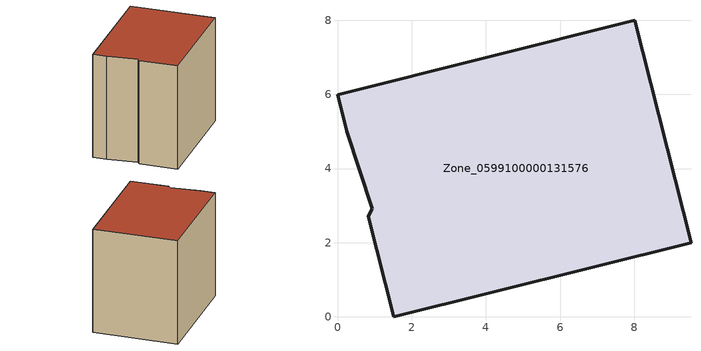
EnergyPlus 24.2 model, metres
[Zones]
Zone_0599100000131576
 floor ground (C_G): 1.52,0 0.83,2.71 0.94,2.91 0.25,5.01 0,5.99 8.01,8 9.53,2 z0
 wall outside (C_F): 1.52,0 9.53,2 8.01,8 0,5.99 0.25,5.01 0.94,2.91 0.83,2.71 1.52,0 z0:7.9
 roof outside (C_R): 0.83,2.71 1.52,0 9.53,2 8.01,8 0,5.99 0.25,5.01 0.94,2.91 z7.9
[BUILDING]
Pand.0599100000131576: North Axis=0; Terrain=City; Loads Convergence Tolerance Value=0.04; Temperature Convergence Tolerance Value=0.4; Solar Distribution=FullExterior; Maximum Number of Warmup Days=25; Minimum Number of Warmup Days=1
[Site:Location]
Rotterdam.The.Hague.AP_ZH_NLD Design_Conditions: Latitude=51.96; Longitude=4.45; Time Zone=1; Elevation=-4.5
[SITE:GROUNDTEMPERATURE:BUILDINGSURFACE]
18, 18, 18, 18, 18, 18, 18, 18, 18, 18, 18, 18
[MATERIAL] Thermal Absorptance=0.9; Solar Absorptance=0.7; Visible Absorptance=0.7
Name | Roughness | Thickness | Conductivity | Density | Specific Heat
G.TI.1946-1964 | MediumSmooth | 0.15 | 1 | 540 | 1210
F.TI.1946-1964 | Rough | 0.3 | 0.857143 | 1920 | 840
R.TI.1946-1964 | MediumRough | 0.2 | 0.277778 | 1500 | 1000
[CONSTRUCTION]
C_G: G.TI.1946-1964
C_F: F.TI.1946-1964
C_R: R.TI.1946-1964
[ZONE]
Zone_0599100000131576: Type=1; Multiplier=1; Ceiling Height=Autocalculate; Volume=Autocalculate; Floor Area=autocalculate; Part of Total Floor Area=Yes
[ZONEINFILTRATION:DESIGNFLOWRATE]
Infil_Zone_0599100000131576: Zone or ZoneList or Space or SpaceList=Zone_0599100000131576; Schedule=AlwaysOn; Design Flow Rate Calculation Method=Flow/Area; Flow Rate per Floor Area=0.003; Constant Term Coefficient=1; Temperature Term Coefficient=0; Velocity Term Coefficient=0; Velocity Squared Term Coefficient=0
[HVACTEMPLATE:ZONE:IDEALLOADSAIRSYSTEM]
Zone_0599100000131576: Maximum Heating Supply Air Temperature=50; Minimum Cooling Supply Air Temperature=13; Maximum Heating Supply Air Humidity Ratio=0.0156; Minimum Cooling Supply Air Humidity Ratio=0.0077; Heating Limit=NoLimit; Cooling Limit=NoLimit; Dehumidification Control Type=ConstantSensibleHeatRatio; Cooling Sensible Heat Ratio=0.7; Dehumidification Setpoint=60; Humidification Control Type=None; Humidification Setpoint=30; Outdoor Air Method=None; Outdoor Air Flow Rate per Person=0.00944; Outdoor Air Flow Rate per Zone Floor Area=0; Outdoor Air Flow Rate per Zone=0; Demand Controlled Ventilation Type=None; Outdoor Air Economizer Type=NoEconomizer; Heat Recovery Type=None; Sensible Heat Recovery Effectiveness=0.7; Latent Heat Recovery Effectiveness=0.65
[ZONECONTROL:THERMOSTAT]
ThermostatControl_Zone_0599100000131576: Zone or ZoneList=Zone_0599100000131576; Control Type Schedule=DualSetpointControlType; Control 1=Thermostat_Zone_0599100000131576; Temperature Difference Between Cutout And Setpoint=0
[THERMOSTATSETPOINT:DUALSETPOINT]
Thermostat_Zone_0599100000131576: Heating Setpoint Temperature Schedule=HeatingSetpoint_Zone_0599100000131576; Cooling Setpoint Temperature Schedule=CoolingSetpoint_Zone_0599100000131576
[SCHEDULE:COMPACT]
HeatingSetpoint_Zone_0599100000131576: Through: 12/31, For: AllDays, Until: 24:00, 21
CoolingSetpoint_Zone_0599100000131576: Through: 12/31, For: AllDays, Until: 24:00, 24
DualSetpointControlType: Through: 12/31, For: AllDays, Until: 24:00, 4
AlwaysOn: Through: 12/31, For: AllDays, Until: 24:00, 1
